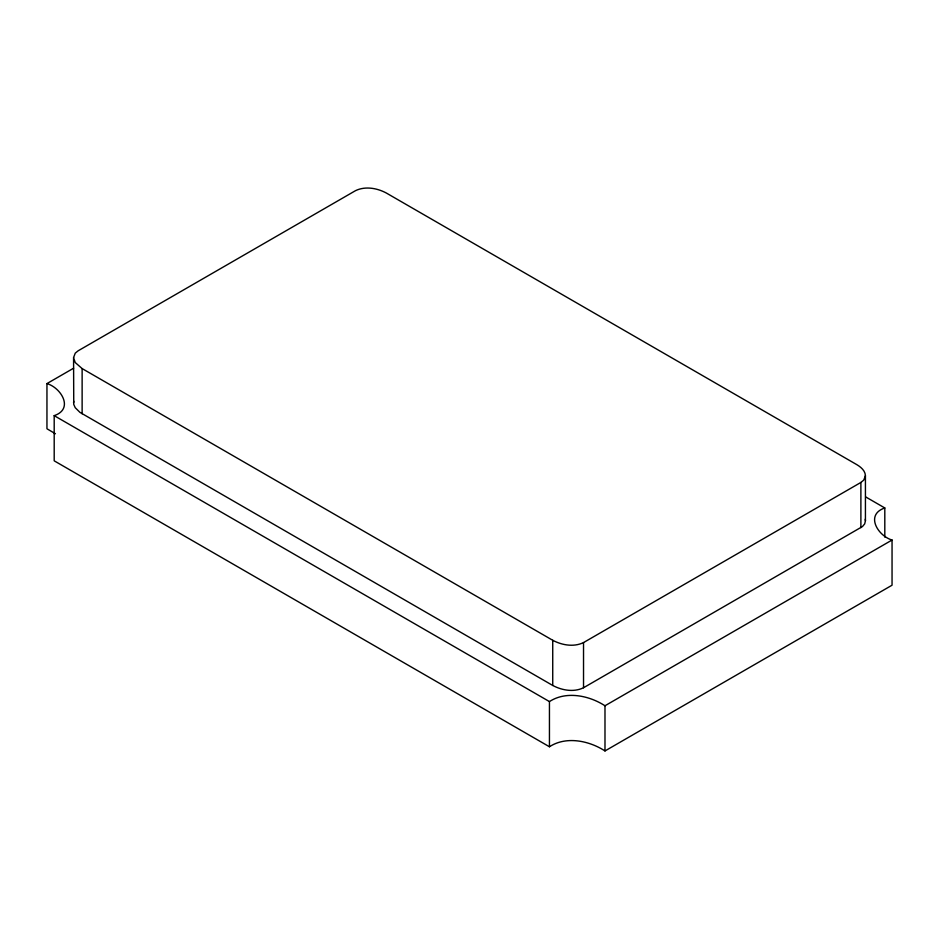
<?xml version="1.0" encoding="UTF-8"?>
<svg xmlns="http://www.w3.org/2000/svg" width="939" height="939" viewBox="0 0 939 939"><rect width="100%" height="100%" fill="white"/><g stroke="black" fill="none" stroke-linecap="round" stroke-linejoin="round"><path stroke-width="1.41" d="M73.571 357.595L75.249 353.158L78.113 350.822L355.47 190.687C365.177 185.945 377.044 188.07 386.269 192.988L856.873 464.688C860.875 467.082 865.195 470.639 865.429 475.674L865.429 520.852L864.678 523.903L862.483 526.533L583.53 687.747C573.823 692.501 561.956 690.376 552.731 685.458L79.968 412.385L75.226 407.702L73.747 404.392L73.571 357.595L75.226 362.524L82.127 368.581L552.731 640.281C561.956 645.199 573.823 647.323 583.53 642.569L860.887 482.446L863.751 480.099L865.429 475.674M73.571 402.772L73.758 401.199M55.413 433.748L46.95 428.771L46.95 383.593C61.117 387.76 74.146 408.958 54.192 415.648L54.192 460.826L549.444 746.763L549.444 701.586C566.135 690.681 589.117 695.494 604.986 705.764L604.986 750.942L892.05 585.208L892.05 540.031C877.883 535.864 864.854 514.666 884.808 507.964L884.808 537.12M549.444 746.763C566.135 735.859 589.117 740.671 604.986 750.942M46.95 383.593L73.629 368.194M604.986 705.764L892.05 540.031M865.758 496.966L884.808 507.964M54.192 415.648L549.444 701.586M865.253 519.22L865.429 520.852M860.887 482.446L860.887 527.624M583.53 642.569L583.53 687.747M552.731 640.281L552.731 685.458M82.127 368.581L82.127 413.759"/></g></svg>
